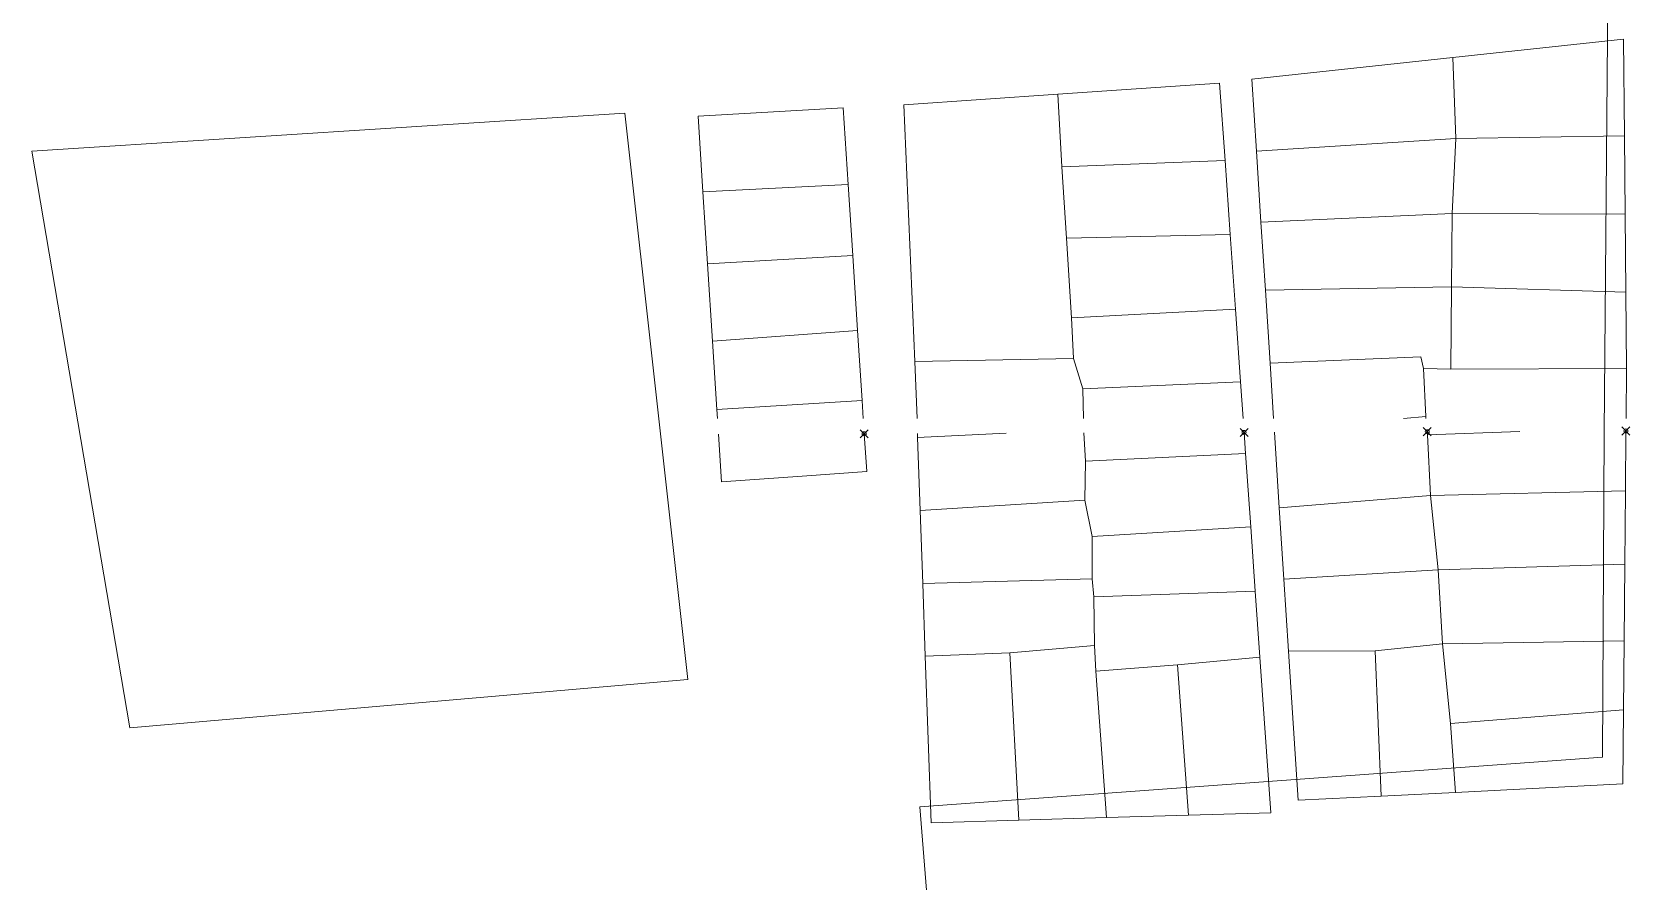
# Model space of a CAD drawing. Header units: millimetres. Extents: x 1956 to 626126, y 2654 to 1331070.
# Drawn here: x 625236.3 to 625434.1, y 1330034.8 to 1330139.8 of the extents above; entities that cross this region are included whole.
import ezdxf

# ---------------------------------------------------------------- set-up
doc = ezdxf.new("R2010")
doc.units = ezdxf.units.MM
doc.header["$PDMODE"] = 35
doc.header["$PDSIZE"] = 0.5

msp = doc.modelspace()

# ---------------------------------------------------------------- linework, layer by layer
at = {"color": 1, "lineweight": 0}
for p, q in [((625432.51, 1330278.19), (625430.91, 1330090.23)), ((625432.51, 1330278.19), (625430.91, 1330090.23)), ((625412.15, 1330136.65), (625433.3, 1330138.93)), ((625433.3, 1330138.93), (625433.41, 1330126.97)), ((625387.28, 1330133.97), (625412.15, 1330136.65)), ((625412.15, 1330136.65), (625412.52, 1330126.63)), ((625363.29, 1330132.13), (625383.3, 1330133.51)), ((625383.3, 1330133.51), (625383.97, 1330123.94)), ((625387.85, 1330125.07), (625387.28, 1330133.97)), ((625318.74, 1330129.41), (625336.7, 1330130.43)), ((625336.7, 1330130.43), (625337.31, 1330120.94)), ((625344.2, 1330130.81), (625363.29, 1330132.13)), ((625345.59, 1330099.04), (625344.2, 1330130.81)), ((625363.29, 1330132.13), (625363.78, 1330123.13)), ((625309.68, 1330129.79), (625236.28, 1330125.06)), ((625317.47, 1330059.7), (625309.68, 1330129.79)), ((625319.34, 1330120.04), (625318.74, 1330129.41)), ((625412.52, 1330126.63), (625387.85, 1330125.07)), ((625412.08, 1330117.35), (625412.52, 1330126.63)), ((625412.52, 1330126.63), (625433.41, 1330126.97)), ((625433.41, 1330126.97), (625433.5, 1330117.3)), ((625236.28, 1330125.06), (625248.39, 1330053.72)), ((625388.42, 1330116.29), (625387.85, 1330125.07)), ((625363.78, 1330123.13), (625383.97, 1330123.94)), ((625363.78, 1330123.13), (625364.33, 1330114.31)), ((625383.97, 1330123.94), (625384.61, 1330114.76)), ((625319.34, 1330120.04), (625337.31, 1330120.94)), ((625337.31, 1330120.94), (625337.88, 1330112.15)), ((625319.91, 1330111.12), (625319.34, 1330120.04)), ((625388.42, 1330116.29), (625412.08, 1330117.35)), ((625412.08, 1330117.35), (625411.99, 1330108.3)), ((625412.08, 1330117.35), (625433.5, 1330117.3)), ((625433.5, 1330117.3), (625433.59, 1330107.64)), ((625364.33, 1330114.31), (625384.61, 1330114.76)), ((625384.61, 1330114.76), (625385.26, 1330105.53)), ((625388.96, 1330107.89), (625388.42, 1330116.29)), ((625364.33, 1330114.31), (625364.98, 1330104.47)), ((625337.88, 1330112.15), (625319.91, 1330111.12)), ((625320.53, 1330101.58), (625319.91, 1330111.12)), ((625337.88, 1330112.15), (625338.48, 1330102.89)), ((625388.96, 1330107.89), (625411.99, 1330108.3)), ((625389.54, 1330098.85), (625388.96, 1330107.89)), ((625411.99, 1330108.3), (625411.91, 1330098.12)), ((625433.59, 1330107.64), (625411.99, 1330108.3)), ((625433.59, 1330107.64), (625433.68, 1330098.2)), ((625364.98, 1330104.47), (625385.26, 1330105.53)), ((625365.2, 1330099.44), (625364.98, 1330104.47)), ((625385.26, 1330105.53), (625385.89, 1330096.54)), ((625320.53, 1330101.58), (625338.48, 1330102.89)), ((625338.48, 1330102.89), (625339.04, 1330094.25)), ((625321.07, 1330093.13), (625320.53, 1330101.58)), ((625345.59, 1330099.04), (625365.2, 1330099.44)), ((625345.84, 1330091.99), (625345.59, 1330099.04)), ((625366.36, 1330095.67), (625365.2, 1330099.44)), ((625389.54, 1330098.85), (625408.2, 1330099.63)), ((625389.98, 1330091.99), (625389.54, 1330098.85)), ((625408.53, 1330098.17), (625408.2, 1330099.63)), ((625385.89, 1330096.54), (625366.36, 1330095.67)), ((625385.89, 1330096.54), (625386.21, 1330091.99)), ((625408.53, 1330098.17), (625411.91, 1330098.12)), ((625408.81, 1330092.25), (625408.53, 1330098.17)), ((625411.91, 1330098.12), (625433.68, 1330098.2)), ((625433.68, 1330098.2), (625433.62, 1330091.99)), ((625366.36, 1330095.67), (625366.43, 1330091.99)), ((625339.04, 1330094.25), (625321.07, 1330093.13)), ((625321.14, 1330091.99), (625321.07, 1330093.13)), ((625339.04, 1330094.25), (625339.18, 1330091.99)), ((625408.81, 1330092.25), (625406.06, 1330091.99)), ((625408.81, 1330092.25), (625408.84, 1330091.99)), ((625321.65, 1330084.15), (625321.27, 1330090.05)), ((625339.3, 1330090.11), (625339.61, 1330085.44)), ((625345.92, 1330089.65), (625345.9, 1330090.14)), ((625356.87, 1330090.18), (625345.92, 1330089.65)), ((625346.24, 1330080.62), (625345.92, 1330089.65)), ((625366.48, 1330090.21), (625366.71, 1330086.74)), ((625386.33, 1330090.28), (625386.52, 1330087.69)), ((625390.69, 1330080.96), (625390.09, 1330090.3)), ((625409, 1330090.37), (625409.04, 1330089.97)), ((625409.04, 1330089.97), (625420.48, 1330090.41)), ((625409.04, 1330089.97), (625409.39, 1330082.47)), ((625430.91, 1330090.23), (625430.7, 1330050.12)), ((625430.91, 1330090.23), (625430.7, 1330050.12)), ((625430.91, 1330090.23), (625430.7, 1330050.12)), ((625430.91, 1330090.23), (625430.7, 1330050.12)), ((625433.6, 1330090.46), (625433.54, 1330083.04)), ((625366.71, 1330086.74), (625366.62, 1330081.88)), ((625366.71, 1330086.74), (625386.52, 1330087.69)), ((625386.52, 1330087.69), (625387.16, 1330078.58)), ((625331.62, 1330084.87), (625321.65, 1330084.15)), ((625339.61, 1330085.44), (625331.62, 1330084.87)), ((625433.54, 1330083.04), (625409.39, 1330082.47)), ((625433.54, 1330083.04), (625433.45, 1330073.97)), ((625366.62, 1330081.88), (625346.24, 1330080.62)), ((625366.62, 1330081.88), (625367.54, 1330077.41)), ((625390.69, 1330080.96), (625409.39, 1330082.47)), ((625391.26, 1330072.13), (625390.69, 1330080.96)), ((625409.39, 1330082.47), (625410.35, 1330073.28)), ((625346.55, 1330071.58), (625346.24, 1330080.62)), ((625367.54, 1330077.41), (625367.52, 1330072.15)), ((625387.16, 1330078.58), (625367.54, 1330077.41)), ((625387.16, 1330078.58), (625387.71, 1330070.62)), ((625410.35, 1330073.28), (625391.26, 1330072.13)), ((625433.45, 1330073.97), (625410.35, 1330073.28)), ((625410.35, 1330073.28), (625410.89, 1330064.12)), ((625433.45, 1330073.97), (625433.37, 1330064.5)), ((625346.55, 1330071.58), (625367.52, 1330072.15)), ((625346.86, 1330062.6), (625346.55, 1330071.58)), ((625367.73, 1330069.94), (625367.52, 1330072.15)), ((625391.83, 1330063.2), (625391.26, 1330072.13)), ((625387.71, 1330070.62), (625367.73, 1330069.94)), ((625367.8, 1330063.93), (625367.73, 1330069.94)), ((625387.71, 1330070.62), (625388.29, 1330062.49)), ((625357.31, 1330063), (625346.86, 1330062.6)), ((625367.8, 1330063.93), (625357.31, 1330063)), ((625358.46, 1330042.3), (625357.31, 1330063)), ((625367.96, 1330060.73), (625367.8, 1330063.93)), ((625391.83, 1330063.2), (625402.54, 1330063.25)), ((625393.02, 1330044.78), (625391.83, 1330063.2)), ((625410.89, 1330064.12), (625402.54, 1330063.25)), ((625403.31, 1330045.29), (625402.54, 1330063.25)), ((625433.37, 1330064.5), (625410.89, 1330064.12)), ((625410.89, 1330064.12), (625411.9, 1330054.25)), ((625433.37, 1330064.5), (625433.29, 1330055.95)), ((625347.58, 1330041.98), (625346.86, 1330062.6)), ((625378.09, 1330061.51), (625367.96, 1330060.73)), ((625388.29, 1330062.49), (625378.09, 1330061.51)), ((625379.44, 1330042.93), (625378.09, 1330061.51)), ((625388.29, 1330062.49), (625389.64, 1330043.23)), ((625248.39, 1330053.72), (625317.47, 1330059.7)), ((625369.29, 1330042.62), (625367.96, 1330060.73)), ((625411.9, 1330054.25), (625433.29, 1330055.95)), ((625433.29, 1330055.95), (625433.21, 1330046.79)), ((625412.5, 1330045.75), (625411.9, 1330054.25)), ((625430.7, 1330050.12), (625346.18, 1330043.96)), ((625430.7, 1330050.12), (625346.18, 1330043.96)), ((625430.7, 1330050.12), (625346.18, 1330043.96)), ((625430.7, 1330050.12), (625346.18, 1330043.96)), ((625403.31, 1330045.29), (625393.02, 1330044.78)), ((625412.5, 1330045.75), (625403.31, 1330045.29)), ((625433.21, 1330046.79), (625412.5, 1330045.75)), ((625346.18, 1330043.96), (625347.64, 1330025.87)), ((625346.18, 1330043.96), (625347.64, 1330025.87)), ((625346.18, 1330043.96), (625347.64, 1330025.87)), ((625346.18, 1330043.96), (625347.64, 1330025.87)), ((625389.64, 1330043.23), (625379.44, 1330042.93)), ((625358.46, 1330042.3), (625347.58, 1330041.98)), ((625369.29, 1330042.62), (625358.46, 1330042.3)), ((625379.44, 1330042.93), (625369.29, 1330042.62))]:
    msp.add_line(p, q, dxfattribs=at)
for p in [(625339.3, 1330090.11), (625386.33, 1330090.28), (625409, 1330090.37), (625433.6, 1330090.46)]:
    msp.add_point(p, dxfattribs=at)

doc.saveas('drawing.dxf')
